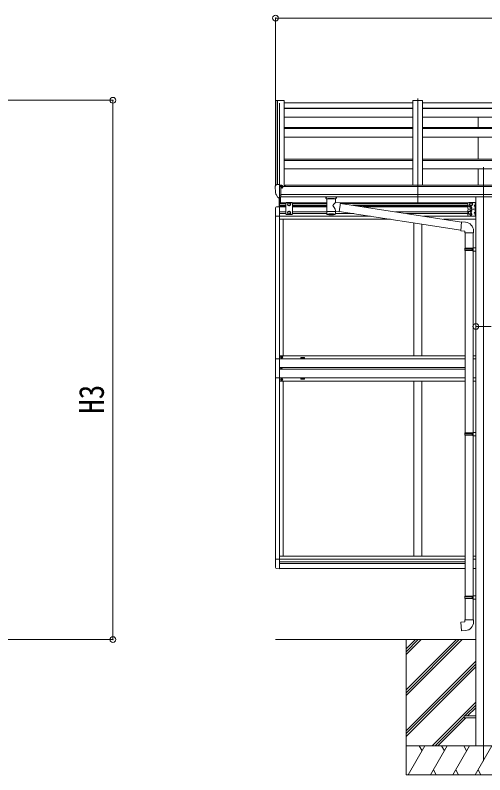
# Model space of a CAD drawing. Units: millimetres at full size, sheet at 1:30; details may follow other scales. Extents: x -8385 to 8479, y -5853 to 5787.
# Drawn here: x 31 to 2461, y -1561 to 2371 of the extents above; entities that cross this region are included whole.
import ezdxf
from ezdxf.enums import TextEntityAlignment as Align

# ---------------------------------------------------------------- set-up
doc = ezdxf.new("R2010")
doc.units = ezdxf.units.MM
doc.header["$LTSCALE"] = 30
doc.header["$PDMODE"] = 32
doc.header["$PDSIZE"] = 30
for name, color, linetype, lineweight in [('0-0_0', 7, 'Continuous', 9), ('0-1_本体', 4, 'Continuous', 9), ('0-2_部品', 7, 'Continuous', 9), ('0-8_PARTS2', 2, 'Continuous', 9), ('0-A_寸法', 6, 'Continuous', 9), ('1-1_GLASS', 4, 'Continuous', 9), ('1-2_GLASS_SEAL', 7, 'Continuous', 9)]:
    doc.layers.add(name, color=color, linetype=linetype, lineweight=lineweight)
doc.styles.add('ＭＳ ゴシック', font='')
doc.styles.get('ＭＳ ゴシック').set_extended_font_data('MS Gothic')

msp = doc.modelspace()

# ---------------------------------------------------------------- linework, layer by layer
at = {"layer": '0-0_0'}
for p, q in [((1378.27, -861.11), (2414.77, -861.11)), ((2054.27, -861.11), (2054.27, -1561.11)), ((2054.27, -1121.84), (2315, -861.11)), ((2054.27, -1135.98), (2329.14, -861.11)), ((2054.27, -1150.12), (2343.28, -861.11)), ((2054.27, -937.99), (2131.15, -861.11)), ((2054.27, -923.85), (2117.01, -861.11)), ((2054.27, -909.71), (2102.86, -861.11)), ((2054.27, -1333.97), (2414.77, -973.47)), ((2054.27, -1348.11), (2414.77, -987.61)), ((2054.27, -1362.25), (2414.77, -1001.76)), ((2189.26, -1411.11), (2414.77, -1185.6)), ((2357.91, -1256.6), (2414.77, -1199.75)), ((2372.05, -1256.6), (2414.77, -1213.89)), ((2203.4, -1411.11), (2354.27, -1260.24)), ((2217.54, -1411.11), (2363.05, -1265.6)), ((2854.27, -1411.11), (2054.27, -1411.11)), ((2064.55, -1561.11), (2151.16, -1411.11)), ((2136.16, -1437.09), (2121.16, -1411.11)), ((2180.02, -1561.11), (2266.63, -1411.11)), ((2251.63, -1437.09), (2236.62, -1411.11)), ((2295.49, -1561.11), (2382.1, -1411.11)), ((2367.1, -1437.09), (2352.1, -1411.11)), ((2410.96, -1561.11), (2497.57, -1411.11)), ((2054.27, -1561.11), (2854.27, -1561.11)), ((2195.02, -1535.13), (2210.02, -1561.11)), ((2310.49, -1535.13), (2325.49, -1561.11)), ((2425.96, -1535.13), (2440.96, -1561.11))]:
    msp.add_line(p, q, dxfattribs=at)
at = {"layer": '0-1_本体'}
for p, q in [((1378.27, 1929.12), (1378.26, 1488.07)), ((1379.21, 1930.01), (1387.05, 1930.42)), ((1387.27, 1930.34), (1387.27, 1494.61)), ((1387.34, 1930.23), (1387.97, 1928.61)), ((1423.27, 1930.43), (1423.27, 1484.43)), ((2089.27, 1930.43), (2089.27, 1491.14)), ((2139.27, 1930.43), (2089.27, 1930.43)), ((2139.27, 1930.43), (2139.27, 1491.14)), ((1423.27, 1917.43), (2089.27, 1917.43)), ((1423.27, 1890.71), (2089.27, 1890.71)), ((1423.27, 1888.13), (2089.27, 1888.13)), ((2139.27, 1917.43), (2805.27, 1917.43)), ((2139.27, 1890.71), (2805.27, 1890.71)), ((2139.27, 1888.13), (2805.27, 1888.13)), ((1423.27, 1843.4), (2089.27, 1843.4)), ((2139.27, 1843.4), (2805.27, 1843.4)), ((2426.77, 1789.66), (2426.77, 1843.4)), ((1423.27, 1789.66), (2089.27, 1789.66)), ((1423.27, 1784.1), (2089.27, 1784.1)), ((2139.27, 1789.66), (2805.27, 1789.66)), ((2139.27, 1784.1), (2805.27, 1784.1)), ((1423.27, 1740.1), (2089.27, 1740.1)), ((2139.27, 1740.1), (2805.27, 1740.1)), ((2426.77, 1626.01), (2426.77, 1740.1)), ((1423.27, 1626.01), (2089.27, 1626.01)), ((1423.27, 1619.22), (2089.27, 1619.22)), ((2139.27, 1626.01), (2805.27, 1626.01)), ((2139.27, 1619.22), (2805.27, 1619.22)), ((1423.27, 1575.66), (2089.27, 1575.66)), ((2139.27, 1575.66), (2805.27, 1575.66)), ((2426.77, 1491.14), (2426.77, 1575.66)), ((6403.77, 1484.43), (1404.77, 1484.43)), ((1428.27, 1484.43), (1428.27, 1491.14)), ((6380.27, 1491.14), (1428.27, 1491.14)), ((1404.77, 1443.21), (6403.77, 1443.21)), ((6403.77, 1431.36), (1404.77, 1431.43)), ((2414.77, 1431.27), (2414.77, -1411.14))]:
    msp.add_line(p, q, dxfattribs=at)
msp.add_lwpolyline([(1387.97, 1494.61), (1387.97, 1930.43), (1423.27, 1930.43)], dxfattribs=at)
msp.add_circle((1412.24, 1479.7), 3, dxfattribs=at)
for centre, radius, start, end in [((1379.27, 1929.01), 1, 93, 173.32986), ((1387.06, 1930.12), 0.301, 21.06327, 92.86679)]:
    msp.add_arc(centre, radius, start, end, dxfattribs=at)
at = {"layer": '0-2_部品'}
for p, q in [((1398.27, 1426.12), (1398.27, 1494.62)), ((1376.27, 1485.25), (1376.27, 1484.62)), ((1383.18, 1494.06), (1379.11, 1488.25)), ((1399.77, 1493.71), (1398.27, 1493.71)), ((1404.77, 1484.89), (1398.27, 1485.29)), ((1399.77, 1493.71), (1399.77, 1487.54)), ((1409.44, 1492.21), (1399.77, 1492.93)), ((1399.77, 1489.94), (1413.77, 1489.88)), ((1409.24, 1479.71), (1409.77, 1479.71)), ((1409.77, 1479.71), (1410.07, 1479.71)), ((1410.27, 1489.9), (1410.27, 1491.79)), ((1414.77, 1488.77), (1414.77, 1484.81)), ((1390.64, 1427.94), (1380.9, 1443.31)), ((1396.77, 1426.22), (1393.06, 1426.44)), ((1396.77, 1426.22), (1398.27, 1426.12)), ((1398.27, 1428.32), (1398.77, 1428.32)), ((1398.77, 1428.32), (1399.27, 1429.32)), ((1404.77, 1429.32), (1399.27, 1429.32)), ((1638.77, 1425.32), (1638.77, 1431.43)), ((1642.87, 1420.81), (1642.85, 1340.52)), ((1688.67, 1403.24), (1688.67, 1420.83)), ((1692.77, 1425.32), (1692.77, 1431.43)), ((1713.89, 1399.33), (1688.67, 1403.25)), ((1713.89, 1399.33), (1706.87, 1354.08)), ((2340.73, 1300.03), (1713.57, 1397.32)), ((1688.68, 1340.52), (1688.67, 1357.15)), ((1688.67, 1356.9), (1706.87, 1354.08)), ((2337.06, 1258.09), (1707.14, 1355.82)), ((2361.69, 1299.64), (2340.85, 1301.46)), ((2356.77, 1243.89), (2402.77, 1243.89)), ((2358.77, 1243.89), (2358.77, 1164.64)), ((2400.77, 1243.89), (2400.77, 1167.2)), ((2402.77, 1243.89), (2402.77, 1254.81)), ((2356.77, 1162.64), (2357.77, 1164.64)), ((2356.77, 1162.64), (2400.77, 1162.64)), ((2356.77, 1162.64), (2356.77, 1154.64)), ((2356.77, 1154.64), (2400.77, 1154.64)), ((2356.77, 1154.64), (2357.77, 1152.64)), ((2357.77, 1164.64), (2400.77, 1164.64)), ((2357.77, 1152.64), (2400.77, 1152.64)), ((2358.77, 1152.64), (2358.77, 208.45)), ((2396.29, 1162.64), (2395.86, 1164.64)), ((2398.77, 1167.14), (2414.77, 1167.61)), ((2398.77, 1165.14), (2398.77, 1167.14)), ((2398.77, 1165.14), (2400.77, 1165.14)), ((2398.77, 1150.14), (2398.77, 1152.14)), ((2398.77, 1150.14), (2414.77, 1149.67)), ((2400.77, 1150.08), (2400.77, 211.01)), ((2414.77, 1167.61), (2414.77, 1149.67)), ((2356.77, 206.45), (2357.77, 208.45)), ((2356.77, 206.45), (2400.77, 206.45)), ((2356.77, 206.45), (2356.77, 198.45)), ((2356.77, 198.45), (2400.77, 198.45)), ((2356.77, 198.45), (2357.77, 196.45)), ((2357.77, 208.45), (2400.77, 208.45)), ((2396.29, 206.45), (2395.86, 208.45)), ((2398.77, 210.95), (2414.77, 211.42)), ((2398.77, 208.95), (2398.77, 210.95)), ((2398.77, 208.95), (2400.77, 208.95)), ((2414.77, 211.42), (2414.77, 193.48)), ((2357.77, 196.45), (2400.77, 196.45)), ((2358.77, 196.45), (2358.77, -636.71)), ((2398.77, 193.95), (2398.77, 195.95)), ((2398.77, 193.95), (2414.77, 193.48)), ((2400.77, 193.89), (2400.77, -634.15)), ((2356.77, -638.71), (2357.77, -636.71)), ((2356.77, -638.71), (2400.77, -638.71)), ((2356.77, -638.71), (2356.77, -646.71)), ((2356.77, -646.71), (2400.77, -646.71)), ((2356.77, -646.71), (2357.77, -648.71)), ((2357.77, -636.71), (2400.77, -636.71)), ((2357.77, -648.71), (2400.77, -648.71)), ((2358.77, -648.71), (2358.77, -758.71)), ((2396.29, -638.71), (2395.86, -636.71)), ((2398.77, -634.21), (2414.77, -633.74)), ((2398.77, -636.21), (2398.77, -634.21)), ((2398.77, -636.21), (2400.77, -636.21)), ((2398.77, -651.21), (2398.77, -649.21)), ((2398.77, -651.21), (2414.77, -651.68)), ((2400.77, -651.27), (2400.77, -758.71)), ((2414.77, -633.74), (2414.77, -651.68)), ((2356.77, -758.71), (2402.77, -758.71)), ((2356.77, -768.71), (2356.77, -758.71)), ((2402.77, -758.71), (2402.77, -769.63))]:
    msp.add_line(p, q, dxfattribs=at)
at = {"layer": '0-2_部品', "color": 4}
for p, q in [((2354.27, -1256.6), (2414.77, -1256.6)), ((2354.27, -1256.6), (2354.27, -1265.6)), ((2354.27, -1265.6), (2414.77, -1265.6))]:
    msp.add_line(p, q, dxfattribs=at)
at = {"layer": '0-2_部品'}
for points in [[(1398.27, 1494.62), (1386.27, 1494.62), (1383.93, 1494.48)], [(1404.77, 1429.32), (1404.77, 1487.54), (1399.77, 1487.54)], [(1409.44, 1492.21), (1409.61, 1492.19), (1409.77, 1492.16), (1409.91, 1492.12), (1410.03, 1492.06), (1410.13, 1492), (1410.21, 1491.94), (1410.25, 1491.87), (1410.27, 1491.79)], [(1410.07, 1480.89), (1410.07, 1479.71), (1414.77, 1479.71)], [(1414.77, 1481.32), (1414.77, 1479.71), (1415.24, 1479.71)], [(1398.27, 1440.01), (1401.43, 1440.42), (1404.77, 1440.85)], [(1638.81, 1425.26), (1638.78, 1425.61), (1639.03, 1426.57), (1639.55, 1427.45), (1640.35, 1428.29), (1641.46, 1429.09), (1642.87, 1429.82)], [(1638.81, 1425.37), (1638.78, 1425.02), (1639.03, 1424.06), (1639.55, 1423.18), (1640.35, 1422.34), (1641.46, 1421.54), (1642.87, 1420.81)], [(1688.67, 1429.8), (1688.9, 1429.71), (1690.25, 1428.97), (1691.37, 1428.13), (1692.12, 1427.26), (1692.58, 1426.36), (1692.76, 1425.48)], [(1688.67, 1420.83), (1688.9, 1420.92), (1690.25, 1421.66), (1691.37, 1422.5), (1692.12, 1423.37), (1692.58, 1424.27), (1692.76, 1425.15)], [(2340.85, 1301.46), (2336.84, 1255.64), (2356.77, 1253.89), (2356.77, 1243.89)], [(2396.29, 1162.64), (2396.29, 1154.64), (2395.86, 1152.64)], [(2398.77, 1152.14), (2400.77, 1152.14), (2400.77, 1165.14)], [(2396.29, 206.45), (2396.29, 198.45), (2395.86, 196.45)], [(2398.77, 195.95), (2400.77, 195.95), (2400.77, 208.95)], [(2396.29, -638.71), (2396.29, -646.71), (2395.86, -648.71)], [(2398.77, -649.21), (2400.77, -649.21), (2400.77, -636.21)], [(2361.69, -814.46), (2340.85, -816.28), (2336.84, -770.45), (2356.77, -768.71)]]:
    msp.add_lwpolyline(points, dxfattribs=at)
for centre, radius, start, end in [((1383.99, 1493.48), 1, 93.5, 145), ((1379.27, 1485.25), 3, 93, 180), ((1568.76, 1484.63), 192.49, 180.0008, 192.1233), ((1412.27, 1479.71), 2.5, 151.64236, 180), ((1412.27, 1479.71), 2.5, 0, 151.64236), ((1383.5, 1444.81), 3, 191.83348, 210), ((1393.24, 1429.44), 3, 210, 266.5), ((1655.83, 1380.1), 51.38, 92.46126, 104.61963), ((1675.72, 1380.1), 51.38, 75.38037, 87.53874), ((2357.77, 1254.81), 45, 0, 85), ((2357.77, -769.63), 45, 275, 0)]:
    msp.add_arc(centre, radius, start, end, dxfattribs=at)
for centre, major_axis, ratio, start_param, end_param in [((1413.77, 1488.78), (-0.02, 1.1), 0.906239, 4.6917496, 6.2625459), ((1665.76, 1419.62), (-22.91, -0.42), 0.072511, 4.711586, 6.2823824), ((1665.79, 1421.25), (-22.91, -0.42), 0.072511, 4.711586, 6.2823824), ((1665.74, 1421.24), (22.92, -0.42), 0.07247, 0.0008089, 1.5716053), ((1665.74, 1419.62), (22.92, -0.42), 0.07247, 0.0008089, 1.5716053), ((1676.77, 1425.32), (16, 0), 0.361356, 0, 0.0194874), ((1676.77, 1425.32), (16, 0), 0.361356, 6.2636979, 6.2831853), ((1665.76, 1383.69), (-22.81, 26.62), 0.234429, 3.1563334, 4.5976381), ((1668.32, 1381.05), (20.32, 22.25), 0.045535, 4.9756507, 6.2441899), ((1665.77, 1340.52), (22.92, 0), 0.101955, 6.2829723, 9.4248207), ((1665.77, 1340.52), (22.92, 0), 0.101955, 3.1415499, 6.2833984), ((1665.77, 1352.96), (22.91, 0), 0.122865, 6.2831853, 9.424778)]:
    msp.add_ellipse(centre, major_axis=major_axis, ratio=ratio, start_param=start_param, end_param=end_param, dxfattribs=at)
at = {"layer": '0-8_PARTS2'}
for p, q in [((2114.27, 1396.43), (2114.27, 1940.27)), ((1398.27, 1915.71), (1398.27, 1396.43)), ((2454.27, 1585.23), (2454.27, -1490))]:
    msp.add_line(p, q, dxfattribs=at)
at = {"layer": '0-A_寸法'}
for p, q in [((1378.27, 2356.43), (1378.27, 1900.86)), ((1378.27, 2356.43), (6430.26, 2356.43)), ((536.75, 1930.7), (-769.68, 1930.7)), ((536.75, -861.1), (536.75, 1930.7)), ((2414.77, 760.15), (2493.77, 760.15)), ((536.75, -861.1), (-69.23, -861.1))]:
    msp.add_line(p, q, dxfattribs=at)
for p in [(1378.27, 2356.43), (536.75, 1930.7), (2414.77, 760.15), (536.75, -861.1)]:
    msp.add_point(p, dxfattribs=at)
at = {"layer": '1-1_GLASS'}
for p, q in [((1398.27, 1400.11), (1433.77, 1400.11)), ((1398.27, 1396.61), (1430.77, 1396.61)), ((1398.27, 1387.61), (1430.77, 1387.61)), ((1398.27, 1384.11), (1430.77, 1384.11)), ((1398.27, 1379.81), (1398.27, 542.61)), ((1430.77, 1379.11), (1398.27, 1379.11)), ((1462.77, 1400.11), (1642.86, 1400.11)), ((1465.77, 1396.61), (1642.86, 1396.61)), ((1465.77, 1387.61), (1642.86, 1387.61)), ((1465.77, 1384.11), (1642.86, 1384.11)), ((1642.86, 1379.11), (1465.77, 1379.11)), ((1708.88, 1400.11), (2374.77, 1400.11)), ((1718.15, 1396.61), (2372.79, 1396.61)), ((1776.16, 1387.61), (2372.77, 1387.61)), ((1798.72, 1384.11), (2372.77, 1384.11)), ((2206.34, 1379.11), (1830.95, 1379.11)), ((2372.77, 1379.11), (2206.34, 1379.11)), ((1398.27, 1353.11), (1430.77, 1353.11)), ((1398.27, 1344.11), (1430.77, 1344.11)), ((1465.77, 1353.11), (1642.85, 1353.11)), ((1465.77, 1344.11), (1642.85, 1344.11)), ((1688.68, 1344.11), (1782.59, 1344.11)), ((1998.54, 1353.11), (2372.77, 1353.11)), ((2056.56, 1344.11), (2372.77, 1344.11)), ((1378.27, 1330.41), (1378.27, 591.81)), ((1869.61, 1330.61), (1398.27, 1330.61)), ((1972.74, 1314.61), (1398.27, 1314.61)), ((1418.27, 1314.61), (1418.27, 607.61)), ((2143.58, 1330.61), (2414.77, 1330.61)), ((2414.77, 1314.61), (2246.71, 1314.61)), ((2094.27, 1295.76), (2094.27, 607.61)), ((2134.27, 1289.55), (2134.27, 607.61)), ((1398.27, 607.61), (2358.77, 607.61)), ((1398.27, 591.61), (2358.77, 591.61)), ((2400.97, 607.61), (2414.97, 607.61)), ((2400.97, 591.61), (2414.97, 591.61)), ((1398.27, 547.11), (2358.77, 547.11)), ((1398.27, 542.61), (1398.27, -494.39)), ((2358.77, 538.11), (1398.27, 538.11)), ((1378.27, 493.41), (1378.27, -445.19)), ((1398.27, 493.61), (2358.77, 493.61)), ((2358.77, 477.61), (1398.27, 477.61)), ((1418.27, 477.61), (1418.27, -429.39)), ((2094.27, -429.39), (2094.27, 477.85)), ((2134.27, -429.39), (2134.27, 474.35)), ((2400.97, 493.61), (2414.97, 493.61)), ((2400.97, 477.61), (2414.97, 477.61)), ((1398.27, -429.39), (2358.77, -429.39)), ((2400.97, -429.39), (2414.97, -429.39)), ((1398.27, -445.39), (2356.77, -445.39)), ((1398.27, -458.89), (2358.77, -458.89)), ((1398.27, -467.89), (2358.77, -467.89)), ((2400.97, -445.39), (2414.97, -445.39)), ((1398.27, -493.89), (2358.77, -493.89)), ((2400.97, -493.89), (2414.97, -493.89))]:
    msp.add_line(p, q, dxfattribs=at)
for points in [[(1528.27, 594.11), (1508.27, 594.11), (1508.27, 599.11), (1528.27, 599.11)], [(1528.27, 492.11), (1508.27, 492.11), (1508.27, 487.11), (1528.27, 487.11)]]:
    msp.add_lwpolyline(points, close=True, dxfattribs=at)
at = {"layer": '1-2_GLASS_SEAL'}
for p, q in [((1396.77, 1379.9), (1396.77, 1426.5)), ((1398.27, 1379.9), (1398.27, 1426.41)), ((1403.77, 1400.41), (1403.77, 1429.61)), ((1398.27, 1379.91), (1382.98, 1379.11)), ((1434.77, 1401.41), (1430.77, 1397.41)), ((1430.77, 1397.41), (1430.77, 1343.91)), ((1461.77, 1401.41), (1434.77, 1401.41)), ((1461.77, 1401.41), (1465.77, 1397.41)), ((1465.77, 1343.91), (1465.77, 1397.41)), ((2372.77, 1396.41), (2372.77, 1371.41)), ((2377.77, 1401.41), (2414.77, 1401.41)), ((2412.27, 1383.91), (2405.27, 1383.91)), ((2411.77, 1396.91), (2410.96, 1396.77)), ((2411.77, 1388.91), (2410.96, 1389.05)), ((2411.77, 1378.91), (2410.96, 1378.77)), ((2411.77, 1388.91), (2412.27, 1389)), ((2412.27, 1401.41), (2412.27, 1366.41)), ((2414.77, 1401.41), (2414.77, 1366.41)), ((1377.77, 1373.61), (1377.77, 1330.71)), ((1434.77, 1339.91), (1430.77, 1343.91)), ((1461.77, 1339.91), (1434.77, 1339.91)), ((1448.27, 1356.41), (1441.77, 1352.66)), ((1441.77, 1352.66), (1441.77, 1345.15)), ((1441.77, 1345.15), (1448.27, 1341.4)), ((1454.77, 1352.66), (1448.27, 1356.41)), ((1448.27, 1341.4), (1454.77, 1345.15)), ((1454.77, 1345.15), (1454.77, 1352.66)), ((1461.77, 1339.91), (1465.77, 1343.91)), ((2372.77, 1361.41), (2372.77, 1336.41)), ((2377.77, 1366.41), (2414.77, 1366.41)), ((2377.77, 1366.41), (2414.77, 1366.41)), ((2412.27, 1348.91), (2405.27, 1348.91)), ((2411.77, 1370.91), (2410.96, 1371.05)), ((2411.77, 1361.91), (2410.96, 1361.77)), ((2411.77, 1353.91), (2410.96, 1354.05)), ((2411.77, 1343.91), (2410.96, 1343.77)), ((2411.77, 1370.91), (2412.27, 1371)), ((2411.77, 1353.91), (2412.27, 1354)), ((2412.27, 1366.41), (2412.27, 1331.41)), ((2414.77, 1366.41), (2414.77, 1331.41)), ((1398.27, 1330.71), (1377.77, 1330.71)), ((2377.77, 1331.41), (2414.77, 1331.41)), ((2411.77, 1335.91), (2410.96, 1336.05)), ((2411.77, 1335.91), (2412.27, 1336)), ((1407.77, 600.91), (1406.77, 600.91)), ((1410.77, 601.91), (1411.77, 601.91)), ((1407.04, 543.82), (1406.22, 543.82)), ((1409.5, 543), (1410.32, 543)), ((1407.77, 485.91), (1406.77, 485.91)), ((1410.77, 484.91), (1411.77, 484.91)), ((1398.27, -444.9), (1377.77, -444.9)), ((1377.77, -487.8), (1377.77, -444.9)), ((1398.27, -494.1), (1382.98, -493.3))]:
    msp.add_line(p, q, dxfattribs=at)
for points in [[(1441.77, 1396.16), (1448.27, 1399.91), (1454.77, 1396.16)], [(1454.77, 1396.16), (1454.77, 1388.65), (1448.27, 1384.9), (1441.77, 1388.65), (1441.77, 1396.16)], [(2412.27, 1388.91), (2405.27, 1383.91), (2412.27, 1378.91)], [(2412.65, 1392.91), (2412.02, 1394.09), (2409.79, 1395.21)], [(2412.65, 1392.91), (2412.02, 1391.72), (2409.79, 1390.61)], [(2412.65, 1374.91), (2412.02, 1376.09), (2409.79, 1377.21)], [(2411.77, 1388.91), (2411.77, 1396.91), (2412.27, 1396.82), (2412.27, 1389)], [(2411.77, 1370.91), (2411.77, 1378.91), (2412.27, 1378.82), (2412.27, 1371)], [(2412.27, 1353.91), (2405.27, 1348.91), (2412.27, 1343.91)], [(2412.65, 1374.91), (2412.02, 1373.72), (2409.79, 1372.61)], [(2412.65, 1357.91), (2412.02, 1359.09), (2409.79, 1360.21)], [(2412.65, 1357.91), (2412.02, 1356.72), (2409.79, 1355.61)], [(2412.65, 1339.91), (2412.02, 1341.09), (2409.79, 1342.21)], [(2412.65, 1339.91), (2412.02, 1338.72), (2409.79, 1337.61)], [(2411.77, 1353.91), (2411.77, 1361.91), (2412.27, 1361.82), (2412.27, 1354)], [(2411.77, 1335.91), (2411.77, 1343.91), (2412.27, 1343.82), (2412.27, 1336)], [(1398.27, 592.41), (1377.57, 592.41), (1377.57, 494.41), (1398.27, 494.41)], [(1406.77, 600.91), (1406.77, 601.91), (1407.77, 601.91)], [(1408.77, 602.91), (1408.77, 603.91), (1409.77, 603.91), (1409.77, 602.91)], [(1409.77, 599.91), (1409.77, 598.91), (1408.77, 598.91), (1408.77, 599.91)], [(1411.77, 601.91), (1411.77, 600.91), (1410.77, 600.91)], [(1406.22, 543.82), (1406.22, 543), (1407.04, 543)], [(1408.68, 544.64), (1408.68, 545.46), (1407.86, 545.46), (1407.86, 544.64)], [(1407.86, 542.18), (1407.86, 541.36), (1408.68, 541.36), (1408.68, 542.18)], [(1410.32, 543), (1410.32, 543.82), (1409.5, 543.82)], [(1406.77, 485.91), (1406.77, 484.91), (1407.77, 484.91)], [(1409.77, 486.91), (1409.77, 487.91), (1408.77, 487.91), (1408.77, 486.91)], [(1408.77, 483.91), (1408.77, 482.91), (1409.77, 482.91), (1409.77, 483.91)], [(1411.77, 484.91), (1411.77, 485.91), (1410.77, 485.91)]]:
    msp.add_lwpolyline(points, dxfattribs=at)
for points in [[(2389.77, 1384.9), (2396.27, 1388.65), (2396.27, 1396.16), (2389.77, 1399.91), (2383.27, 1396.16), (2383.27, 1388.65)], [(2382.77, 1341.4), (2389.27, 1345.15), (2389.27, 1352.66), (2382.77, 1356.41), (2376.27, 1352.66), (2376.27, 1345.15)]]:
    msp.add_lwpolyline(points, close=True, dxfattribs=at)
for centre, radius in [((1448.27, 1392.41), 8.5), ((1448.27, 1392.41), 7.5), ((1448.27, 1392.41), 6.5), ((2389.77, 1392.41), 8.5), ((2389.77, 1392.41), 7.5), ((2389.77, 1392.41), 6.5), ((2389.77, 1375.41), 4.25), ((1448.27, 1348.91), 8.5), ((1448.27, 1348.91), 7.5), ((1448.27, 1348.91), 6.5), ((2382.77, 1348.91), 8.5), ((2382.77, 1348.91), 7.5), ((2382.77, 1348.91), 6.5), ((1409.27, 601.41), 5.9), ((1408.27, 543.41), 3.75), ((1409.27, 485.41), 5.9)]:
    msp.add_circle(centre, radius, dxfattribs=at)
for centre, radius, start, end in [((1383.27, 1373.61), 5.5, 93, 180), ((2377.77, 1396.41), 5, 90, 180), ((2382.77, 1383.91), 4.25, 94.76077, 6.29431), ((2415.87, 1392.91), 6.5, 147.94412, 212.05588), ((2415.87, 1374.91), 6.5, 147.94412, 212.05588), ((2411.12, 1395.88), 0.9, 100, 147.94412), ((2411.12, 1389.94), 0.9, 212.05588, 260), ((2411.12, 1377.88), 0.9, 100, 147.94412), ((2377.77, 1371.41), 5, 180, 270), ((2377.77, 1361.41), 5, 90, 180), ((2389.77, 1357.41), 4.25, 274.76077, 186.29431), ((2389.77, 1340.41), 4.25, 173.70569, 85.23923), ((2415.87, 1357.91), 6.5, 147.94412, 212.05588), ((2415.87, 1339.91), 6.5, 147.94412, 212.05588), ((2411.12, 1371.94), 0.9, 212.05588, 260), ((2411.12, 1360.88), 0.9, 100, 147.94412), ((2411.12, 1354.94), 0.9, 212.05588, 260), ((2411.12, 1342.88), 0.9, 100, 147.94412), ((2377.77, 1336.41), 5, 180, 270), ((2411.12, 1336.94), 0.9, 212.05588, 260), ((1407.77, 602.91), 1, 270, 0), ((1407.77, 599.91), 1, 0, 90), ((1410.77, 602.91), 1, 180, 270), ((1410.77, 599.91), 1, 90, 180), ((1407.04, 544.64), 0.82, 270, 0), ((1407.04, 542.18), 0.82, 0, 90), ((1409.5, 544.64), 0.82, 180, 270), ((1409.5, 542.18), 0.82, 90, 180), ((1407.77, 486.91), 1, 270, 0), ((1407.77, 483.91), 1, 0, 90), ((1410.77, 486.91), 1, 180, 270), ((1410.77, 483.91), 1, 90, 180), ((1383.27, -487.8), 5.5, 180, 267)]:
    msp.add_arc(centre, radius, start, end, dxfattribs=at)

# ---------------------------------------------------------------- texts
at = {"layer": '0-A_寸法', "color": 7, "style": 'ＭＳ ゴシック', "width": 0.85}
msp.add_text('H3', height=129, rotation=90, dxfattribs=at).set_placement((528.75, 308.8), align=Align.BOTTOM_LEFT)

doc.saveas('drawing.dxf')
